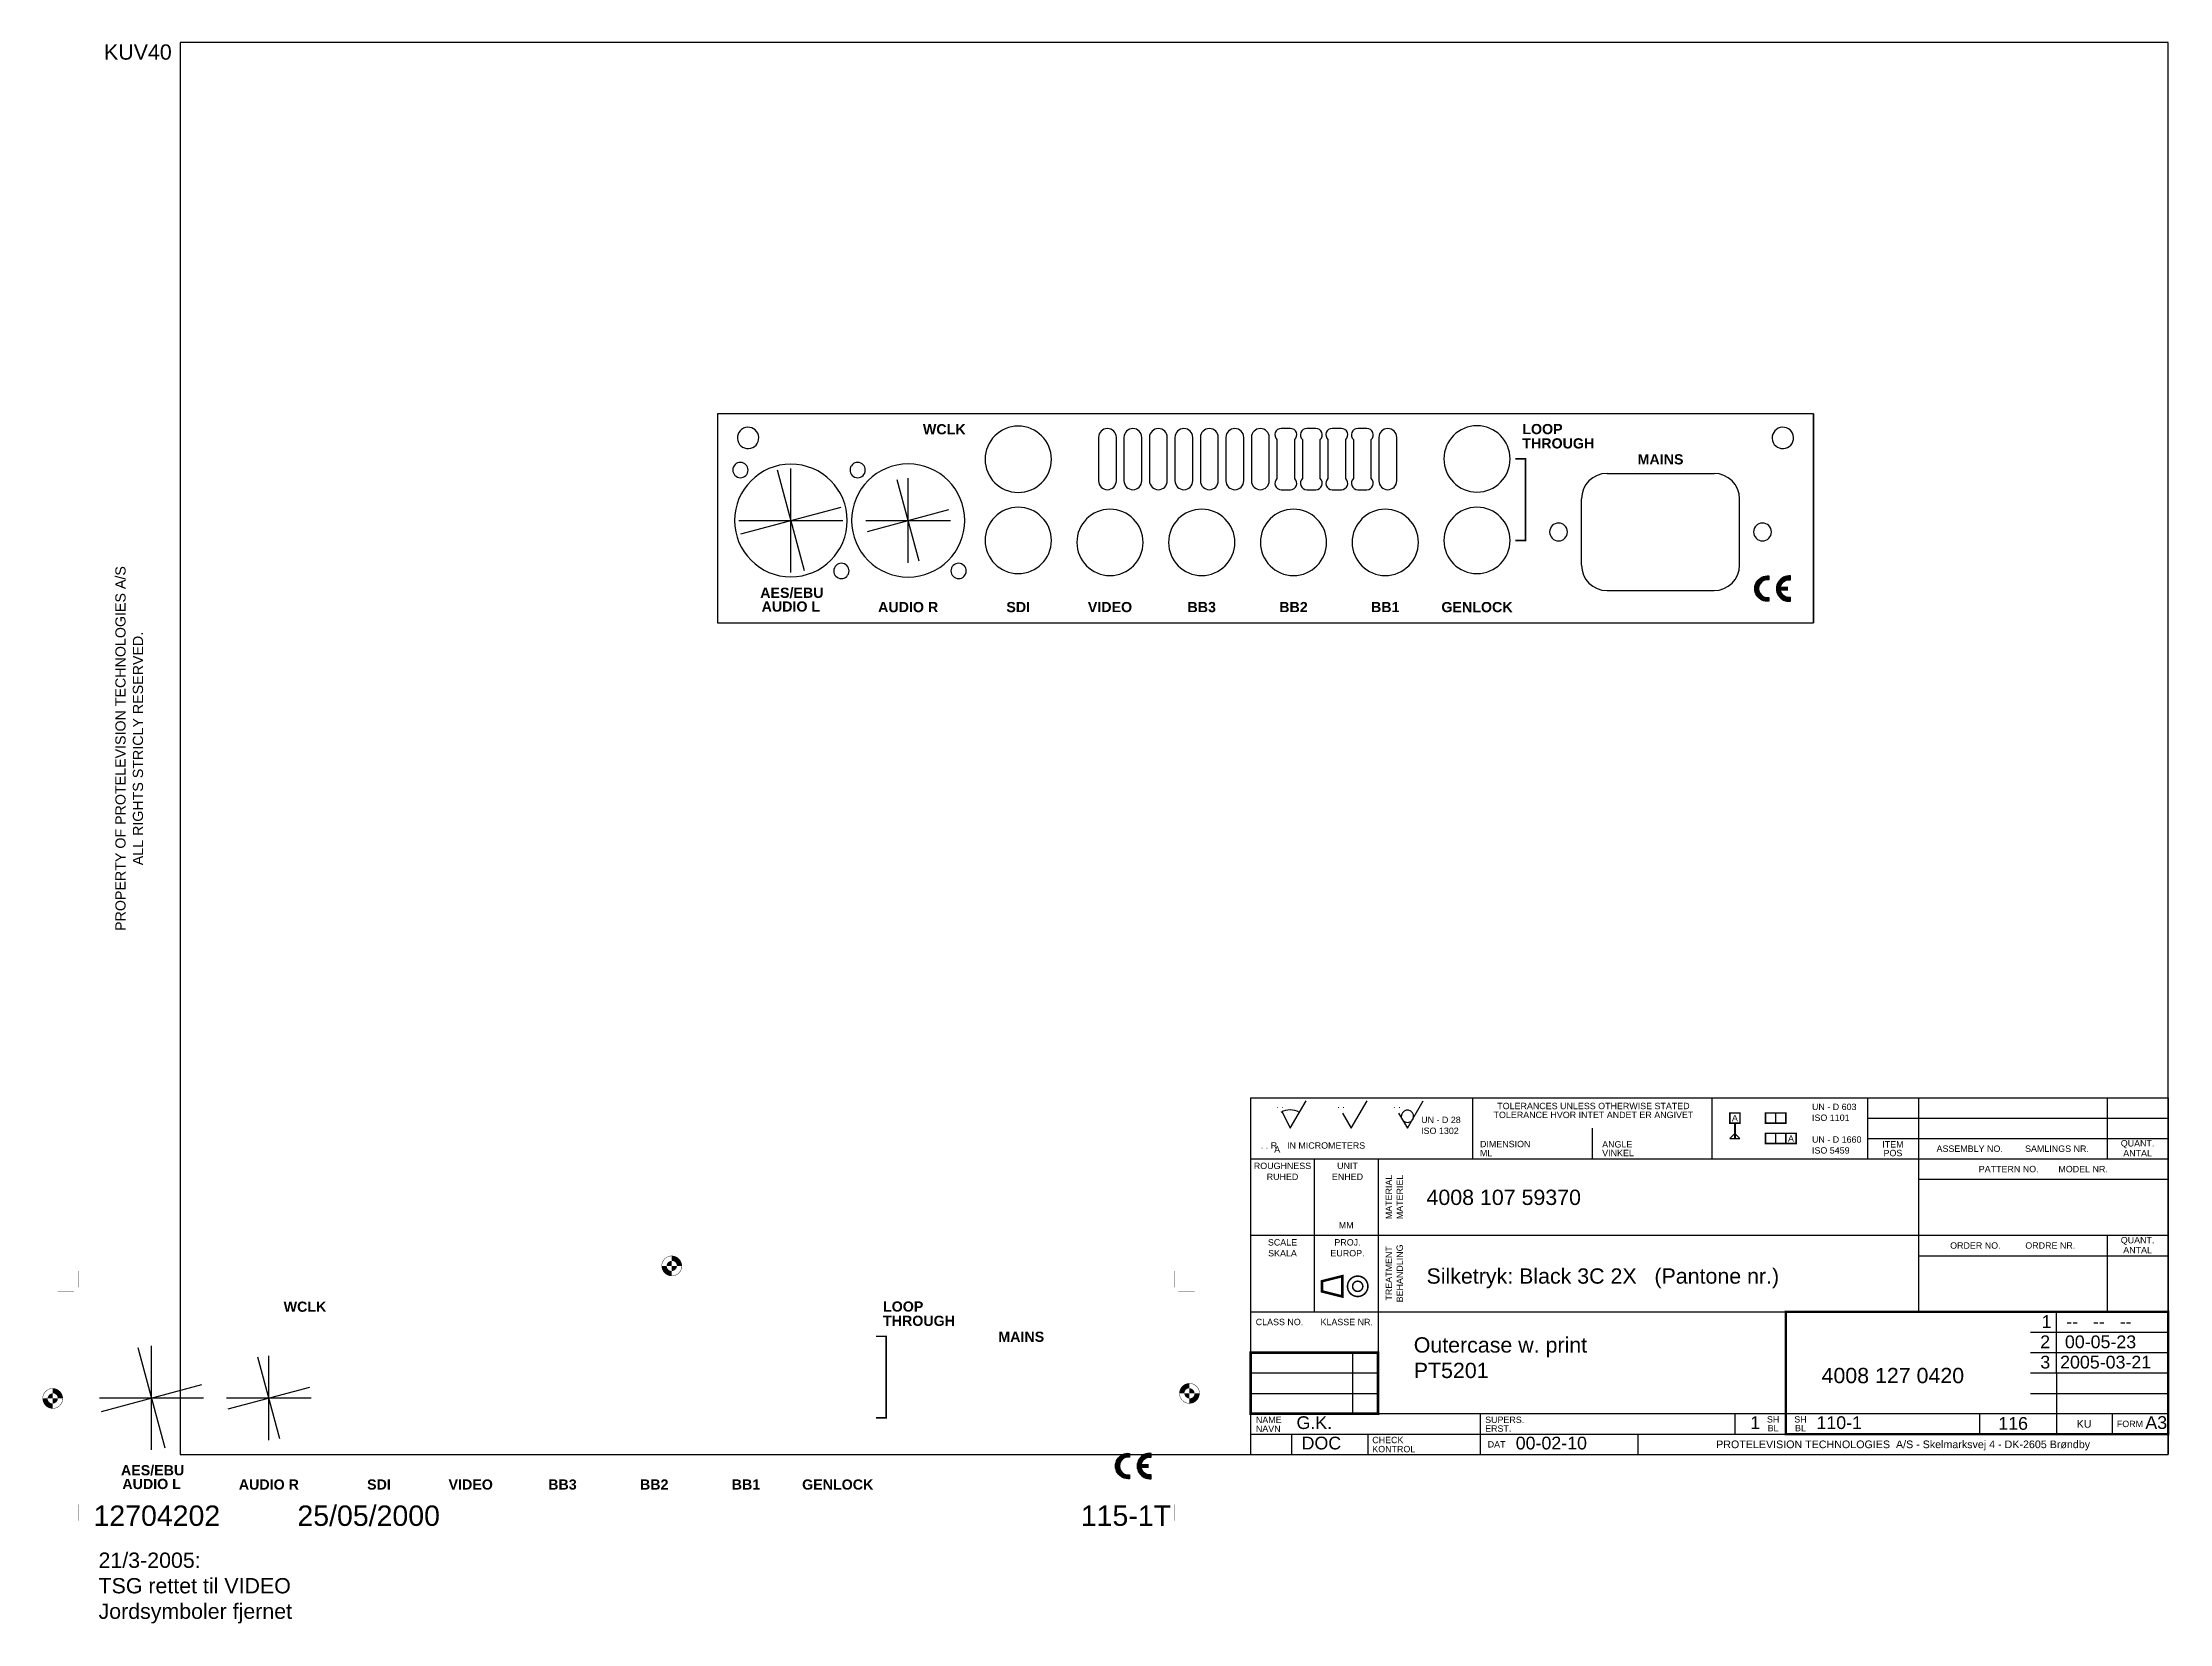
# Model space of a CAD drawing. Extents: x -7 to 410, y -23 to 287.
import ezdxf
from ezdxf.enums import TextEntityAlignment as Align

# ---------------------------------------------------------------- set-up
doc = ezdxf.new("R2010")
doc.units = 0
doc.header["$MEASUREMENT"] = 0
doc.linetypes.add('CENTER', pattern=[2, 1.25, -0.25, 0.25, -0.25])
doc.layers.get('0').update_dxf_attribs({"linetype": 'CONTINUOUS'})
for name, color, linetype in [('110-1', 10, 'CONTINUOUS'), ('110-1M', 3, 'CONTINUOUS'), ('115-1', 7, 'CONTINUOUS'), ('115-1T', 7, 'CONTINUOUS')]:
    doc.layers.add(name, color=color, linetype=linetype)
doc.styles.add('ariab', font='')
doc.styles.add('ariab_print', font='')
doc.styles.get("Standard").update_dxf_attribs({"font": 'ARIAL.TTF'})
doc.styles.add('TXT', font='ARIAL.TTF')
doc.styles.get('ariab').set_extended_font_data('Arial MT', bold=True)
doc.styles.get('ariab_print').set_extended_font_data('Arial MT', bold=True)

# ---------------------------------------------------------------- blocks, each defined once
blk = doc.blocks.new('0')
for tag, p in [('NAME', (0, 0)), ('DATE', (10, 0))]:
    blk.add_attdef(tag, p, '', height=1)
at = {"flags": 1}
blk.add_attdef('LAYER', (20, 0), '', height=1, dxfattribs=at)
blk = doc.blocks.new('6')
at = {"color": 7, "const_width": 0.01}
for points in [[(-1, 0), (-0.2000000000000028, 0)], [(0, -1), (0, -0.1999999999999886)]]:
    blk.add_lwpolyline(points, dxfattribs=at)
blk = doc.blocks.new('1')
at = {"color": 7}
for points, const_width in [([(-2.131628207280301e-14, 0.4900000000000091, 0.414213562373095), (-0.4900000000000233, 0, 0.414213562373095)], 0.02), ([(-0.3750000000000213, 0, 0.414213562373095), (-2.131628207280301e-14, -0.375, 0.414213562373095)], 0.25), ([(-2.131628207280301e-14, 0.125, 0.414213562373095), (-0.1250000000000213, 0, 0.414213562373095)], 0.25), ([(0.3749999999999787, 0, 0.414213562373095), (-2.131628207280301e-14, 0.375, 0.414213562373095)], 0.25), ([(-2.131628207280301e-14, -0.125, 0.414213562373095), (0.1249999999999787, 0, 0.414213562373095)], 0.25), ([(-2.131628207280301e-14, -0.4900000000000091, 0.414213562373095), (0.4899999999999807, 0, 0.414213562373095)], 0.02)]:
    blk.add_lwpolyline(points, format="xyb", dxfattribs=dict(at, const_width=const_width))

msp = doc.modelspace()

# ---------------------------------------------------------------- hatches: boundary and pattern name
at = {"layer": '115-1'}
h = msp.add_hatch(color=256, dxfattribs=at)
edge = h.paths.add_edge_path()
edge.add_arc((331.4058462012367, 179.8746089689401), 2.499999999999983, 84.26082952273322, 275.73917047726684, ccw=False)
edge.add_line((331.6558462012367, 182.3620775617067), (331.6558462012367, 181.606659776509))
edge.add_arc((331.4058462012367, 179.8746089689402), 1.750000000000019, 81.7867892982619, 278.2132107017381)
edge.add_line((331.6558462012367, 178.1425581613713), (331.6558462012367, 177.3871403761736))
h = msp.add_hatch(color=256, dxfattribs=at)
edge = h.paths.add_edge_path()
edge.add_arc((335.6558462012367, 179.8746089689401), 1.749999999999991, 81.7867892982618, 278.2132107017382, ccw=False)
edge.add_line((335.9058462012367, 181.606659776509), (335.9058462012367, 182.3620775617067))
edge.add_arc((335.6558462012367, 179.8746089689401), 2.499999999999983, 84.26082952273318, 275.7391704772668)
edge.add_line((335.9058462012367, 177.3871403761736), (335.9058462012367, 178.1425581613713))
at = {"layer": '115-1T'}
h = msp.add_hatch(color=256, dxfattribs=at)
edge = h.paths.add_edge_path()
edge.add_arc((205.9960651164284, 7.739638617756768), 2.499999999999983, 84.26082952273322, 275.73917047726684, ccw=False)
edge.add_line((206.2460651164284, 10.2271072105233), (206.2460651164284, 9.471689425325664))
edge.add_arc((205.9960651164284, 7.739638617756782), 1.750000000000005, 81.78678929826184, 278.2132107017381)
edge.add_line((206.2460651164284, 6.0075878101879), (206.2460651164284, 5.252170024990235))
h = msp.add_hatch(color=256, dxfattribs=at)
edge = h.paths.add_edge_path()
edge.add_arc((210.2460651164284, 7.739638617756768), 1.749999999999991, 81.7867892982618, 278.2132107017382, ccw=False)
edge.add_line((210.4960651164284, 9.471689425325636), (210.4960651164284, 10.2271072105233))
edge.add_arc((210.2460651164284, 7.739638617756768), 2.499999999999983, 84.26082952273318, 275.7391704772668)
edge.add_line((210.4960651164284, 5.252170024990235), (210.4960651164284, 6.0075878101879))

# ---------------------------------------------------------------- linework, layer by layer
at = {"layer": '110-1'}
for p, q in [((410, 287), (20, 287)), ((20, 287), (20, 10)), ((410, 10), (410, 287)), ((255, 67), (255, 50)), ((275, 18), (275, 14)), ((253, 14), (253, 10)), ((20, 10), (410, 10))]:
    msp.add_line(p, q, dxfattribs=at)
for points in [[(230, 80), (410, 80)], [(230, 80), (230, 10)], [(236.1519237886467, 77.23205080756888), (237.75, 74), (240.8685888495279, 79.36650848224347)], [(248.0374851427604, 76.9698057258089), (249.75, 74), (252.8685888495279, 79.36650848224347)], [(259.0374851427604, 76.9698057258089), (260.75, 74), (263.8685888495279, 79.36650848224347)], [(273.5, 80), (273.5, 68)], [(320.5, 80), (320.5, 68)], [(351, 80), (351, 68)], [(361, 80), (361, 38)], [(398, 80), (398, 68)], [(410, 80), (410, 10)], [(351, 76), (410, 76)], [(297, 74), (297, 68)], [(351, 72), (410, 72)], [(230, 68), (410, 68)], [(242.5, 38), (242.5, 68)], [(255, 68), (255, 18)], [(361.0905294119907, 64.00669696654226), (410.0905294119907, 64.00669696654226)], [(230, 53), (410, 53)], [(398, 53), (398, 38)], [(361, 49), (410, 49)], [(230, 38), (410, 38)], [(388, 38), (388.0908784510802, 14.16320456685056)], [(383, 34), (410, 34)], [(250, 30), (250, 18)], [(383, 30), (410, 30)], [(230, 26), (255, 26)], [(383, 26), (410, 26)], [(230, 22), (255, 22)], [(383, 22), (410, 22)], [(410, 18), (230, 18)], [(275, 18), (275, 10)], [(325, 18), (325, 14)], [(335, 18), (335, 14)], [(373, 18), (373, 14)], [(399, 18), (399, 14)], [(230, 14), (410, 14)], [(238, 14), (238, 10)], [(253, 14), (253, 10)], [(306, 10), (306, 14)], [(230, 10), (410, 10)]]:
    msp.add_lwpolyline(points, dxfattribs=at)
for points, const_width in [([(324, 77), (326, 77), (326, 75), (324, 75)], 0.3), ([(331, 75), (333, 75), (333, 77), (331, 77)], 0.3), ([(333, 75), (335, 75), (335, 77), (333, 77)], 0.3), ([(331, 71), (333, 71), (333, 73), (331, 73)], 0.3), ([(333, 71), (335, 71), (335, 73), (333, 73)], 0.3), ([(335, 73), (337, 73), (337, 71), (335, 71)], 0.3), ([(335, 14), (410, 14), (410, 38), (335, 38)], 0.5)]:
    msp.add_lwpolyline(points, close=True, dxfattribs=dict(at, const_width=const_width))
for points, const_width in [([(325, 75), (325, 72)], 0.4), ([(244, 42), (248, 41), (248, 45), (244, 44), (244, 42)], 0.5), ([(230, 18), (255, 18), (255, 30), (230, 30), (230, 18)], 0.5)]:
    msp.add_lwpolyline(points, dxfattribs=dict(at, const_width=const_width))
msp.add_lwpolyline([(324, 72), (326, 72), (325, 73)], close=True, dxfattribs=at)
at = {"layer": '110-1', "color": 2, "linetype": 'CENTER', "const_width": 0.02}
for points in [[(251, 46), (251, 40)], [(243, 43), (254, 43)]]:
    msp.add_lwpolyline(points, dxfattribs=at)
at = {"layer": '110-1', "color": 13}
for points, const_width in [([(249, 43, 1), (253, 43, 1)], 0.2999999999999998), ([(250, 43, 1), (252, 43, 1)], 0.2999999999999999)]:
    msp.add_lwpolyline(points, format="xyb", close=True, dxfattribs=dict(at, const_width=const_width))
at = {"layer": '110-1'}
for centre, radius, start, end in [((237.75, 74), 3.605551275464019, 59.8382447180721, 119.8382447180721), ((260.7603144101786, 76.35859236105458), 1.214781746034139, 306.4847730898729, 299.2476703006309)]:
    msp.add_arc(centre, radius, start, end, dxfattribs=at)
at = {"layer": '110-1M'}
for p, q in [((340.4097810848083, 214.1336703511834), (125.4097810848084, 214.1336703511834)), ((125.4097810848083, 214.1336703511834), (125.4097810848083, 173.1349703511834)), ((340.4097810848083, 214.1349703511834), (340.4097810848083, 173.1349703511834)), ((340.4097810848083, 173.1349703511834), (340.4097810848083, 214.1336703511834)), ((299.9097810848083, 202.4849703511833), (320.9097810848083, 202.4849703511834)), ((294.9097810848083, 184.4849703511833), (294.9097810848083, 197.4849703511833)), ((325.9097810848083, 184.4849703511834), (325.9097810848083, 197.4849703511834)), ((299.9097810848083, 179.4849703511833), (320.9097810848083, 179.4849703511834)), ((125.4097810848083, 173.1349703511834), (340.4097810848083, 173.1349703511834))]:
    msp.add_line(p, q, dxfattribs=at)
for points in [[(203.6555044876233, 209.5323785991052, 0.9999999999999999), (200.1555044876233, 209.5323785991052), (200.1555044876233, 201.0323785991052, 0.9999999999999999), (203.6555044876233, 201.0323785991052)], [(208.6555044876233, 209.5323785991052, 0.9999999999999999), (205.1555044876233, 209.5323785991052), (205.1555044876233, 201.0323785991052, 0.9999999999999999), (208.6555044876233, 201.0323785991052)], [(213.6555044876233, 209.5323785991052, 0.9999999999999999), (210.1555044876233, 209.5323785991052), (210.1555044876233, 201.0323785991052, 0.9999999999999999), (213.6555044876233, 201.0323785991052)], [(218.6555044876233, 209.5323785991052, 0.9999999999999999), (215.1555044876233, 209.5323785991052), (215.1555044876233, 201.0323785991052, 0.9999999999999999), (218.6555044876233, 201.0323785991052)], [(223.6555044876233, 209.5323785991052, 0.9999999999999999), (220.1555044876233, 209.5323785991052), (220.1555044876233, 201.0323785991052, 0.9999999999999999), (223.6555044876233, 201.0323785991052)], [(228.6555044876233, 209.5323785991052, 0.9999999999999999), (225.1555044876233, 209.5323785991052), (225.1555044876233, 201.0323785991052, 0.9999999999999999), (228.6555044876233, 201.0323785991052)], [(233.6555044876233, 209.5323785991052, 0.9999999999999999), (230.1555044876233, 209.5323785991052), (230.1555044876233, 201.0323785991052, 0.9999999999999999), (233.6555044876233, 201.0323785991052)], [(258.6555044876233, 209.5323785991052, 0.9999999999999999), (255.1555044876233, 209.5323785991052), (255.1555044876233, 201.0323785991052, 0.9999999999999999), (258.6555044876233, 201.0323785991052)]]:
    msp.add_lwpolyline(points, format="xyb", close=True, dxfattribs=at)
for points in [[(238.6555044876233, 209.115863460114, 0.6818747440077447), (237.8055044876233, 211.2823785991052), (236.0055044876233, 211.2823785991052, 0.6818747440077431), (235.1555044876233, 209.115863460114, 0.6818747440077431)], [(243.6555044876233, 209.115863460114, 0.6818747440077393), (242.8055044876233, 211.2823785991052), (241.0055044876233, 211.2823785991052, 0.6818747440077495), (240.1555044876233, 209.115863460114, 0.6818747440077495)], [(248.6555044876233, 209.115863460114, 0.6818747440077393), (247.8055044876233, 211.2823785991052), (246.0055044876233, 211.2823785991052, 0.6818747440077495), (245.1555044876233, 209.115863460114, 0.6818747440077495)], [(253.6555044876233, 209.115863460114, 0.6818747440077393), (252.8055044876233, 211.2823785991052), (251.0055044876233, 211.2823785991052, 0.6818747440077495), (250.1555044876233, 209.115863460114, 0.6818747440077495)], [(235.1555044876233, 201.4488937380963, 0.6818747440077431), (236.0055044876233, 199.2823785991052), (237.8055044876233, 199.2823785991052, 0.6818747440077431), (238.6555044876233, 201.4488937380963, 0.6818747440077431)], [(240.1555044876233, 201.4488937380964, 0.6818747440077495), (241.0055044876233, 199.2823785991052), (242.8055044876233, 199.2823785991052, 0.6818747440077366), (243.6555044876233, 201.4488937380963)], [(245.1555044876233, 201.4488937380964, 0.681874744007721), (246.0055044876233, 199.2823785991052), (247.8055044876233, 199.2823785991052, 0.6818747440077366), (248.6555044876233, 201.4488937380963, 0.6818747440077366)], [(250.1555044876233, 201.4488937380964, 0.6818747440077495), (251.0055044876233, 199.2823785991052), (252.8055044876233, 199.2823785991052, 0.6818747440077366), (253.6555044876233, 201.4488937380963, 0.6818747440077366)]]:
    msp.add_lwpolyline(points, format="xyb", dxfattribs=at)
for points in [[(235.1555044876233, 209.115863460114), (235.1555044876233, 201.4488937380963)], [(238.6555044876233, 201.4488937380963), (238.6555044876233, 209.115863460114)], [(240.1555044876233, 209.115863460114), (240.1555044876233, 201.4488937380964)], [(243.6555044876233, 201.4488937380963), (243.6555044876233, 209.115863460114)], [(245.1555044876233, 209.115863460114), (245.1555044876233, 201.4488937380964)], [(248.6555044876233, 201.4488937380963), (248.6555044876233, 209.115863460114)], [(250.1555044876233, 209.115863460114), (250.1555044876233, 201.4488937380964)], [(253.6555044876233, 201.4488937380963), (253.6555044876233, 209.115863460114)]]:
    msp.add_lwpolyline(points, dxfattribs=at)
for centre, radius, start, end in [((131.4097810848083, 209.4349703511834), 2.1, 272.9642037559215, 272.9624398059804), ((334.4097810848083, 209.4349703511834), 2.1, 272.9642037559215, 272.9624398059804), ((129.9097810848082, 203.1349703511834), 1.5, 258.1801958222945, 258.1589332897019), ((152.9097810848082, 203.1349703511834), 1.5, 258.1801958222945, 258.1589332897019), ((139.8097810848083, 193.2349703511834), 11.05, 90.00005959392422, 90), ((162.8097810848083, 193.2349703511834), 11.1, 270.0217223615694, 270), ((299.9097810848083, 197.4849703511833), 5, 90, 180), ((320.9097810848083, 197.4849703511834), 5, 0, 90), ((149.7097810848082, 183.3349703511834), 1.5, 258.1801958222945, 258.1589332897019), ((172.7097810848082, 183.3349703511834), 1.5, 258.1801958222945, 258.1589332897019), ((299.9097810848083, 184.4849703511833), 5, 180, 270), ((320.9097810848083, 184.4849703511834), 5, 270, 0)]:
    msp.add_arc(centre, radius, start, end, dxfattribs=at)
at = {"layer": '110-1M', "linetype": 'Continuous'}
for centre, radius, start, end in [((184.4055044876233, 205.2423785991052), 6.5, 90.00009830413953, 90), ((274.4055044876233, 205.3223785991052), 6.5, 90, 89.99990169586047), ((184.4055044876233, 189.3223785991051), 6.5, 90, 89.99990169586047), ((202.4052378211674, 188.9323783620683), 6.5, 90, 89.99990169586047), ((220.4052378211674, 188.9323783620683), 6.5, 90, 89.99990169586047), ((238.4052378211674, 188.9323783620683), 6.5, 90, 89.99990169586047), ((256.4052378211673, 188.9323783620683), 6.5, 90, 89.99990169586047), ((274.4055044876233, 189.3223785991051), 6.5, 90, 89.99990169586047), ((290.4097810848083, 190.9849703511834), 1.75, 89.87443602826669, 89.87412619232886), ((330.4097810848083, 190.9849703511834), 1.75, 90.12587380767113, 90.12556397173334)]:
    msp.add_arc(centre, radius, start, end, dxfattribs=at)
at = {"layer": '115-1'}
for points, const_width in [([(281.9055044876233, 205.3223785991052), (283.9055044876233, 205.3223785991052), (283.9055044876233, 189.3223785991051), (281.9055044876233, 189.3223785991051)], 0.3), ([(333.5308462012367, 179.8746089689402), (335.4058462012367, 179.8746089689402)], 0.7500000000000002)]:
    msp.add_lwpolyline(points, dxfattribs=dict(at, const_width=const_width))
for points in [[(142.449735344854, 183.3825269230349), (137.1698268247626, 203.087413779332)], [(139.8097810848083, 183.0349703511833), (139.8097810848083, 203.4349703511834)], [(139.8097810848083, 183.9474703511834), (139.8097810848083, 200.5224703511834)], [(164.9547439210954, 185.2298600658127), (160.6648182485211, 201.240080636554)], [(162.8097810848082, 184.9474703511833), (162.8097810848082, 201.5224703511833)], [(129.6097810848082, 193.2349703511834), (150.0097810848082, 193.2349703511834)], [(129.9573376566597, 190.5950160911378), (149.6622245129568, 195.8749246112291)], [(154.5222810848082, 193.2349703511834), (171.0972810848082, 193.2349703511834)], [(154.8046707994375, 191.0900075148962), (170.8148913701789, 195.3799331874705)]]:
    msp.add_lwpolyline(points, dxfattribs=at)
for points in [[(331.6558462012367, 177.3871403761736, -1.105541596785134), (331.6558462012367, 182.3620775617067), (331.6558462012367, 181.606659776509, 1.154700538379252), (331.6558462012367, 178.1425581613713)], [(335.9058462012367, 178.1425581613713, -1.154700538379253), (335.9058462012367, 181.606659776509), (335.9058462012367, 182.3620775617067, 1.105541596785134), (335.9058462012367, 177.3871403761736)]]:
    msp.add_lwpolyline(points, format="xyb", close=True, dxfattribs=at)
at = {"layer": '115-1T'}
for points in [[(17.03995426004569, 11.2475565718515), (11.76004573995428, 30.9524434281486)], [(14.39999999999998, 10.89999999999998), (14.39999999999998, 31.30000000000007)], [(37.39999999999996, 12.81249999999991), (37.39999999999996, 29.38749999999996)], [(14.4, 11.8125), (14.4, 28.38750000000007)], [(39.5449628362871, 13.09488971462929), (35.25503716371283, 29.10511028537067)], [(4.199999999999882, 21.10000000000008), (24.59999999999993, 21.10000000000008)], [(4.547556571851416, 18.46004573995438), (24.25244342814851, 23.73995426004578)], [(29.11249999999988, 21.09999999999999), (45.68749999999993, 21.09999999999999)], [(29.39488971462925, 18.95503716371283), (45.40511028537064, 23.24496283628713)]]:
    msp.add_lwpolyline(points, dxfattribs=at)
for points, const_width in [([(156.495723402815, 33.18740824792181), (158.495723402815, 33.18740824792181), (158.495723402815, 17.18740824792177), (156.495723402815, 17.18740824792177)], 0.3), ([(208.1210651164284, 7.739638617756768), (209.9960651164284, 7.739638617756768)], 0.7500000000000002)]:
    msp.add_lwpolyline(points, dxfattribs=dict(at, const_width=const_width))
for points in [[(206.2460651164284, 5.252170024990235, -1.105541596785134), (206.2460651164284, 10.2271072105233), (206.2460651164284, 9.471689425325664, 1.154700538379252), (206.2460651164284, 6.0075878101879)], [(210.4960651164284, 6.0075878101879, -1.154700538379253), (210.4960651164284, 9.471689425325636), (210.4960651164284, 10.2271072105233, 1.105541596785134), (210.4960651164284, 5.252170024990235)]]:
    msp.add_lwpolyline(points, format="xyb", close=True, dxfattribs=at)

# ---------------------------------------------------------------- block references
at = {"layer": '115-1T', "yscale": 4, "zscale": 4, "rotation": 180}
for p, xscale in [((8.526512829121202e-14, 41.9987), -4), ((215.0000000000001, 41.99870000000003), 4)]:
    msp.add_blockref('6', p, dxfattribs=dict(at, xscale=xscale))
at = {"layer": '115-1T', "yscale": 4, "zscale": 4}
for name, p, xscale in [('1', (116.4414880461645, 46.99869999999999), 4), ('1', (-5.000000000000007, 21), 4), ('1', (218, 22.00000000000003), -4), ('6', (0, 0.9999999999999858), 4), ('6', (215, 1.000000000000014), -4)]:
    msp.add_blockref(name, p, dxfattribs=dict(at, xscale=xscale))
at = {"layer": '115-1T', "xscale": 4, "yscale": 4, "zscale": 4}
for p, values in [((3, -4.000000000000014), {'NAME': '12704202', 'DATE': '25/05/2000'}), ((196.6751853305303, -3.994733204502481), {'NAME': '115-1T'})]:
    msp.add_blockref('0', p, dxfattribs=at).add_auto_attribs(values)

# ---------------------------------------------------------------- texts
at = {"layer": '110-1'}
msp.add_text('KUV40', height=3, dxfattribs=at).set_placement((18.34473215971343, 283.6412133135539), align=Align.RIGHT)
for s, p in [('PROPERTY OF PROTELEVISION TECHNOLOGIES A/S', (9.285714285714292, 148.5)), ('ALL RIGHTS STRICLY RESERVED.', (12.71428571428571, 148.5))]:
    msp.add_text(s, height=2, rotation=90, dxfattribs=at).set_placement(p, align=Align.CENTER)
for s, height, p in [('. .', 1.25, (235, 78)), ('. .', 1.25, (247, 78)), ('. .', 1.25, (258, 78)), ('UN - D 28', 1.25, (263.4515377956598, 75.02407734614562)), ('UN - D 603', 1.25, (340.1222111527001, 77.58373823547444)), ('ISO 1101', 1.25, (340.1222111527001, 75.4479114638209)), ('. . R    IN MICROMETERS', 1.25, (232, 70)), ('ISO 1302 ', 1.25, (263.4515377956598, 72.88825057449208)), ('DIMENSION', 1.25, (274.9937374510446, 70.28801997642456)), ('ANGLE', 1.25, (298.9650649737952, 70.2320191277991)), ('UN - D 1660', 1.25, (340.1222111527001, 71.17625792051382)), ('A', 1.25, (234.6336749910042, 69.24320691858551)), ('ML', 1.25, (274.9937374510446, 68.52234765310455)), ('VINKEL', 1.25, (298.9650649737952, 68.52335771047628)), ('ISO 5459', 1.25, (340.1222111527001, 69.04043114886028)), ('NAME', 1.249999999999999, (231.02805420544, 16.17553048701875)), ('SUPERS.', 1.25, (276, 16.19153286067387)), ('NAVN', 1.249999999999999, (231.02805420544, 14.4370630058952)), ('CHECK', 1.25, (253.856761589515, 12.22404764596114)), ('ERST.', 1.25, (276, 14.46198679032727)), ('KONTROL', 1.25, (253.856761589515, 10.44573543866218))]:
    msp.add_text(s, height=height, dxfattribs=at).set_placement(p)
for s, height, p in [('TOLERANCE HVOR INTET ANDET ER ANGIVET', 1.250000000000001, (297.25, 76.00024422185551)), ('TOLERANCES UNLESS OTHERWISE STATED', 1.250000000000001, (297.25, 77.74975577814448)), ('ROUGHNESS', 1.25, (236.25, 66)), ('UNIT', 1.25, (249, 66)), ('RUHED', 1.25, (236.25, 63.86417322834646)), ('ENHED', 1.25, (249, 63.86417322834646)), ('MM', 1.25, (248.75, 54.3740157480315)), ('SCALE', 1.25, (236.25, 51)), ('SKALA', 1.25, (236.25, 48.86417322834646)), ('EUROP.', 1.25, (249, 48.86417322834646)), ('PROJ.', 1.25, (249, 51))]:
    msp.add_text(s, height=height, dxfattribs=at).set_placement(p, align=Align.CENTER)
for s, height, p in [('A', 1.25, (325, 76)), ('A', 1.25, (336, 72)), ('ITEM', 1.25, (356, 70.85433070866141)), ('QUANT.', 1.25, (404, 70.89046010127923)), ('POS', 1.25, (356, 69.14566929133858)), ('ASSEMBLY NO.         SAMLINGS NR.', 1.25, (379.5, 70)), ('ANTAL', 1.25, (404, 69.11446115856329)), ('PATTERN NO.        MODEL NR.', 1.25, (385.5, 66.00492125984252)), ('ORDER NO.          ORDRE NR.', 1.25, (379.5, 51)), ('QUANT.', 1.249999999999999, (404, 51.89426435991213)), ('ANTAL', 1.249999999999999, (404, 50.11065689993039)), ('CLASS NO.       KLASSE NR.', 1.25, (242.5, 36)), ('SH', 1.249999999999999, (332.4953008879645, 16.90498524823715)), ('SH', 1.249999999999999, (337.8685305792917, 16.90498524823715)), ('KU', 1.5, (393.5, 16)), ('DAT', 1.25, (278.2508281866458, 12)), ('PROTELEVISION TECHNOLOGIES  A/S - Skelmarksvej 4 - DK-2605 Brøndby', 1.5, (358, 11.81102362204724)), ('BL', 1.249999999999999, (332.4953008879645, 15.18873869770813)), ('BL', 1.249999999999999, (337.8685305792917, 15.18873869770813)), ('FORM', 1.25, (402.5, 16))]:
    msp.add_text(s, height=height, dxfattribs=at).set_placement(p, align=Align.MIDDLE)
for s, p in [('MATERIAL', (257.1054586197872, 60.53414778724726)), ('MATERIEL', (259.2412853914407, 60.53414778724726)), ('TREATMENT', (257.1054586197872, 45.53414778724726)), ('BEHANDLING', (259.2412853914407, 45.53414778724726))]:
    msp.add_text(s, height=1.25, rotation=90, dxfattribs=at).set_placement(p, align=Align.MIDDLE)
at = {"layer": '110-1', "color": 14}
for s, height, p in [('4008 107 59370', 3, (264.5031277091339, 58.9557159993879)), ('Silketryk: Black 3C 2X   (Pantone nr.)', 3, (264.5031277091339, 43.51794220535538)), ('2   00-05-23', 2.5, (384.8872041869788, 30.85931326589417)), ('1   --   --   --', 2.5, (385.1659741101236, 34.83837923969952)), ('Outercase w. print', 3, (262, 30)), ('3  2005-03-21', 2.5, (384.9163827189229, 26.87879120709897)), ('PT5201', 3, (262, 25)), ('4008 127 0420', 3, (342, 24)), ('G.K.', 2.5, (239, 15)), ('1', 2.5, (328, 15)), ('110-1', 2.5, (341, 15)), ('116', 2.5, (376.6680236079614, 14.84382203354865)), ('A3', 2.5, (405.5172989966748, 15.01942516083291)), ('DOC', 2.5, (240, 11)), ('00-02-10', 2.5, (282, 11))]:
    msp.add_text(s, height=height, dxfattribs=at).set_placement(p)
at = {"layer": '115-1', "style": 'ariab_print'}
for s, p in [('WCLK', (165.7111870407804, 210.1361687915273)), ('THROUGH', (283.288408256278, 207.3677016517163)), ('LOOP', (283.288408256278, 210.1710579978037))]:
    msp.add_text(s, height=2, dxfattribs=at).set_placement(p)
for s, p in [('MAINS', (310.4097810848109, 204.2382959937483)), ('AES/EBU', (139.9996306986739, 178.0520345606209)), ('AUDIO L', (139.8097810848083, 175.3583334505226)), ('AUDIO R', (162.8097810848083, 175.2520347022565)), ('SDI', (184.4055044876233, 175.2520347024021)), ('VIDEO', (202.4055044876233, 175.2520347024021)), ('BB3', (220.4055047001289, 175.2520347024023)), ('BB2', (238.4055044876233, 175.2520347024971)), ('BB1', (256.4055044876234, 175.2520347022822)), ('GENLOCK', (274.4055044876234, 175.2487481168554))]:
    msp.add_text(s, height=2, dxfattribs=at).set_placement(p, align=Align.CENTER)
at = {"layer": '115-1T', "color": 7, "style": 'ariab'}
msp.add_text('WCLK', height=2, dxfattribs=at).set_placement((40.30140595597213, 38.00119844034388))
at = {"layer": '115-1T', "style": 'ariab'}
for s, p in [('LOOP', (157.8786271714698, 38.03608764662036)), ('THROUGH', (157.8786271714698, 35.23273130053298))]:
    msp.add_text(s, height=2, dxfattribs=at).set_placement(p)
for s, p in [('MAINS', (185.0000000000026, 32.10332564256495)), ('AES/EBU', (14.58984961386557, 5.917064209437484)), ('AUDIO L', (14.39999999999998, 3.223363099339238)), ('AUDIO R', (37.39999999999998, 3.117064351073097)), ('SDI', (58.99572340281502, 3.117064351218701)), ('VIDEO', (76.99572340281499, 3.117064351218701)), ('BB3', (94.99572361532064, 3.117064351218957)), ('BB2', (112.995723402815, 3.117064351313701)), ('BB1', (130.9957234028151, 3.117064351098804)), ('GENLOCK', (148.9957234028151, 3.113777765672012))]:
    msp.add_text(s, height=2, dxfattribs=at).set_placement(p, align=Align.CENTER)
at = {"layer": '115-1T', "insert": (3.984477457604726, -9.235804430169651), "char_height": 3, "width": 103.59, "attachment_point": 1, "style": 'TXT'}
msp.add_mtext('21/3-2005:\\PTSG rettet til VIDEO\\PJordsymboler fjernet', dxfattribs=at)

doc.saveas('drawing.dxf')
